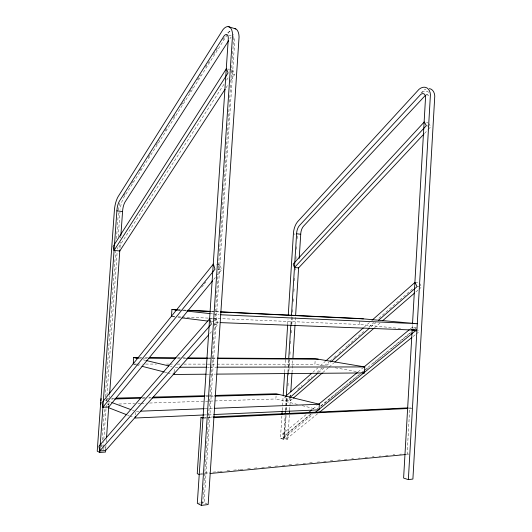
<?xml version="1.0" encoding="UTF-8"?>
<svg xmlns="http://www.w3.org/2000/svg" width="532" height="532" viewBox="0 0 532 532"><rect width="100%" height="100%" fill="white"/><g stroke="black" fill="none" stroke-linecap="round" stroke-linejoin="round"><path stroke-width="0.4" stroke-dasharray="2.66 2" d="M412.267 328.151L412.46 324.839M400.569 328.543L359.592 324.467L359.765 321.508M289.348 415.033L287.832 439.08L283.623 439.379L285.139 415.332M285.458 410.358L286.243 397.916M287.865 372.214L288.125 368.071M288.178 367.24L288.65 359.778M290.898 324.128L291.37 316.666M284.148 438.714L285.611 415.519M285.923 410.551L286.183 406.408M286.236 405.584L286.761 397.298M288.331 372.447L289.115 360.018M291.363 324.4L291.676 319.426M287.832 439.08L284.66 438.062L286.123 414.887M286.435 409.919L286.648 406.614M286.701 405.783L287.22 397.504M287.952 385.919L288.211 381.783M288.63 375.16L289.627 359.433M289.94 354.465L290.199 350.329M290.618 343.705L290.878 339.569M291.297 332.946L291.503 329.634M291.815 324.666L292.341 316.394M292.6 312.251L292.866 308.114M293.278 301.491L293.491 298.179M293.91 291.563L294.169 287.42M294.588 280.803L294.848 276.66M295.267 270.043L295.373 268.387M295.945 259.284L296.151 255.972M296.57 249.348L296.829 245.212M297.248 238.589L297.514 234.452M289.661 410.059L290.392 398.448M290.445 397.617L290.705 393.474M292.008 372.746L292.846 359.479M295.034 324.653L295.559 316.36M323.842 365.797L314.911 364.227L315.157 360.277M297.448 404.42L275.882 398.973L276.075 396.001M283.623 439.379L280.464 438.355L281.88 416.011M282.246 410.219L283.137 396.147M284.653 372.147L284.919 368.004M284.972 367.18L285.438 359.732M287.692 324.141L288.005 319.173M207.48 504.203L204.095 502.474L234.785 40.02A6.058 2.919 -76 0 0 233.408 36.568M174.13 372.061L174.403 368.064M202.725 503.924L210.113 392.942M210.167 392.111L210.772 383M210.825 382.169L211.43 373.058M211.49 372.234L229.398 103.042M229.452 102.217L230.057 93.107M230.11 92.275L230.715 83.165M230.775 82.34L231.38 73.23M231.433 72.399L233.641 39.268A10.075 4.815 -76 0 0 233.255 34.474M135.328 415.06L135.534 412.107M101.712 446.634L101.891 444.147M102.184 440.004L104.425 408.523M105.25 396.932L115.624 251.137M116.501 238.708L118.39 212.202M103.068 449.932L103.188 448.283M103.248 447.459L103.6 442.498M103.833 439.193L106.008 408.609M106.068 407.785L106.24 405.304M106.54 401.175L106.713 398.694M106.945 395.389L117.106 252.407M117.346 249.102L117.459 247.447M118.224 236.7L119.986 211.909M105.802 447.904L105.974 445.424M106.214 442.119L106.447 438.814M108.847 404.932L109.027 402.451M109.379 397.497L109.492 395.841M119.993 247.919L120.398 242.133M120.698 237.997L120.811 236.348M123.683 195.969L125.459 193.169M131.683 183.367L133.904 179.869M139.677 170.772L141.898 167.267M148.122 157.472L150.789 153.276M156.115 144.877L159.228 139.976M165 130.879L167.221 127.374M173.445 117.579L175.221 114.779M181.439 104.984L184.551 100.083M189.439 92.382L192.551 87.481M197.432 79.787L200.544 74.886M205.432 67.185L209.874 60.189M213.432 54.59L217.874 47.587M222.762 39.893L224.537 37.094M227.297 34.68L123.63 197.691A17.297 7.288 -83.4 0 0 120.225 209.169M223.906 84.322L118.835 246.968L119.401 249.368M226.605 80.133L228.86 76.648M231.566 72.458L232.923 70.364L230.043 69.586M225.987 87.847L228.248 84.375M230.961 80.212L234.579 74.66L232.923 70.364M228.188 33.283L229.312 31.681A14.038 6.756 -76 0 1 230.629 30.271M229.944 38.63L230.595 37.712A6.058 2.919 -76 0 1 231.167 37.107M201.655 287.194L203.756 284.62M204.275 283.975L205.851 282.046M217.914 267.237L220.009 264.657L221.625 269.817L217.402 274.944M213.704 279.433L215.287 277.511M214.755 320.849L216.398 318.987L218 324.387L214.143 328.716M209.734 333.664L211.942 331.19M420.965 93.067L423.352 90.626A11.551 7.874 -69.4 0 1 425.859 89.083M424.469 133.472L427.874 129.835M428.44 129.229L430.707 126.809L429.011 123.723M312.816 372.353L317.803 367.964M320.297 365.77L325.278 361.381M363.928 327.36L369.534 322.425M288.949 396.919L291.45 394.731M297.694 389.271L302.07 385.447M307.689 380.533L312.058 376.709M317.059 372.34L322.053 367.971M324.547 365.79L328.922 361.966M329.547 361.414L333.291 358.142M333.916 357.597L336.417 355.409M338.917 353.228L343.286 349.404M345.787 347.216L347.03 346.126M347.655 345.581L353.9 340.114M354.525 339.569L357.65 336.842M358.275 336.297L364.52 330.831M368.889 327.007L373.89 322.638M378.884 318.269L413.231 288.231M286.163 397.005L284.766 397.045L286.05 400.922L289.169 398.202M318.488 372.633L324.101 367.738M326.595 365.564L330.339 362.299M370.884 326.934L375.878 322.585M286.05 400.922L290.239 400.782L292.121 399.146M322.897 372.486L328.55 367.592M329.175 367.047L333.571 363.236M374.395 327.872L380.048 322.971M415.844 291.955L418.358 289.78M418.983 289.235L421.497 287.061L419.815 283.483M317.597 413.783L287.905 437.809L283.702 438.102L282.425 434.112L306.764 414.089M313.168 408.815L317.012 405.657M358.003 371.935L363.13 367.718M409.886 329.248L412.453 327.14L416.17 327.3M282.425 434.112L286.622 433.833L310.369 414.421M316.793 409.174L318.076 408.124M320.643 406.029L360.437 373.497M361.075 372.972L363.642 370.877M364.287 370.352L411.136 332.048M414.348 329.428L416.27 327.852M284.314 436.067L311.233 414.082M320.843 406.229L327.253 400.995M327.892 400.47L329.82 398.9M330.458 398.375L333.019 396.28M333.664 395.755L336.224 393.66M336.869 393.141L348.4 383.712M349.045 383.193L350.967 381.624M351.605 381.098L354.172 379.003M354.811 378.478L360.583 373.77M363.143 371.675L365.065 370.099M365.71 369.58L367.632 368.011M373.398 363.296L388.779 350.728M391.346 348.64L411.216 332.407M283.702 438.102L312.683 414.495M413.118 336.483L415.698 334.395M416.343 333.87L418.93 331.782L418.258 330.299M198.07 503.212L200.331 502.933M201.083 502.84L204.095 502.474M200.059 474.478L209.129 473.593M406.189 454.488L408.662 454.248M200.544 473.327L203.849 473.008M204.68 472.928L209.635 472.456M212.94 472.137L218.725 471.585M219.55 471.505L223.686 471.106M226.991 470.787L230.296 470.474M233.601 470.155L239.387 469.603M240.211 469.523L244.341 469.124M247.646 468.805L250.951 468.493M254.256 468.173L258.392 467.774M261.697 467.462L265.002 467.143M268.308 466.823L271.613 466.504M274.918 466.192L278.223 465.872M282.352 465.473L285.657 465.161M288.962 464.842L292.268 464.522M295.579 464.203L298.884 463.891M303.014 463.492L305.494 463.252M309.624 462.86L312.929 462.541M317.059 462.142L319.539 461.909M323.669 461.51L326.149 461.271M330.286 460.878L332.759 460.639M337.72 460.16L340.201 459.921M344.33 459.528L346.811 459.289M351.765 458.81L353.421 458.657M358.375 458.178L360.031 458.019M364.992 457.547L367.466 457.307M372.427 456.828L374.076 456.669M379.037 456.197L380.686 456.037M385.647 455.558L388.127 455.326M393.082 454.847L394.737 454.687M399.698 454.215L401.347 454.055M280.464 438.355L284.66 438.062M101.399 446.049L103.062 445.942M204.308 417.354L205.964 417.274M206.795 417.234L212.594 416.968M203.829 418.132L212.96 417.706M408.809 408.47L411.296 408.357M203.869 414.967L212.986 414.568M136.411 411.336L138.899 411.243M205.119 408.676L213.398 408.35M107.278 404.393L108.94 404.34M118.909 404.014L134.689 403.509M138.007 403.402L140.501 403.323M141.332 403.296L146.313 403.136M149.638 403.03L275.882 398.973M106.427 399.2L108.082 399.153M111.401 399.06L113.057 399.013M142.064 398.209L145.376 398.116M148.694 398.022L150.35 397.976M205.871 396.426L214.163 396.2M106.879 398.375L111.028 398.262M111.86 398.235L114.347 398.169M142.569 397.404L145.894 397.311M149.213 397.224L150.875 397.178M205.658 395.688L208.976 395.595M209.808 395.575L213.957 395.462M207.088 374.196L208.743 374.182M209.575 374.176L215.367 374.129M175.287 367.266L178.612 367.26M207.699 367.206L209.362 367.206M210.193 367.2L216.012 367.193M134.064 364.061L136.558 364.061M137.382 364.061L142.363 364.068M145.682 364.068L156.468 364.081M166.423 364.088L168.91 364.094M169.741 364.094L173.884 364.094M177.203 364.101L180.521 364.101M183.839 364.107L216.192 364.134M217.023 364.134L314.911 364.227M139.497 357.571L141.984 357.584M145.303 357.604L147.79 357.624M177.635 357.817L181.778 357.843M182.609 357.843L185.927 357.87M208.311 358.009L211.623 358.029M212.454 358.036L216.597 358.063M138.573 358.122L143.54 358.149M144.371 358.156L147.683 358.176M177.482 358.349L179.962 358.368M183.274 358.388L186.586 358.402M208.112 358.535L211.423 358.555M212.248 358.555L216.391 358.581M214.296 324.254L218 324.387M414.461 331.616L418.93 331.782M172.268 316.58L174.755 316.686M178.074 316.826L181.385 316.966M182.217 316.999L207.912 318.076M208.737 318.116L359.592 324.467M210.486 318.741L212.7 318.834M213.438 318.861L216.398 318.987M178.553 309.81L180.208 309.89M183.52 310.05L186.007 310.169M211.683 311.406L214.995 311.566M215.826 311.606L219.137 311.765M178.08 309.957L180.561 310.076M183.873 310.236L186.353 310.356M211.164 311.546L219.437 311.945M217.934 269.498L221.625 269.817M417.048 286.675L421.497 287.061M216.704 264.357L220.009 264.657M415.04 282.366L418.737 282.705M178.054 310.149L180.514 310.415M181.339 310.508L186.26 311.04M210.885 313.7L212.527 313.88M213.345 313.966L219.091 314.592M172.255 316.646L174.696 316.946M177.947 317.351L181.199 317.757M211.27 321.501L219.403 322.512M293.405 233.927L295.047 234.133M335.2 367.798L357.916 371.788M412.127 408.317L409.766 407.805L407.133 453.497L408.702 453.942M143.288 359.825L145.682 360.397M170.459 366.309L172.062 366.694M302.236 405.63L315.815 409.061M134.037 364.26L135.633 364.673M136.431 364.872L141.226 366.096M165.186 372.22L166.782 372.626M167.58 372.832L172.368 374.056M231.686 73.888L234.579 74.66M426.338 125.645L430.707 126.809M227.882 69.007L229.319 69.393M426.491 122.513L427.941 122.905M228.6 35.112L231.467 35.977M426.192 94.483L427.642 94.915M105.429 400.157L106.979 400.729M107.75 401.015L110.842 402.165M132.495 410.219L134.037 410.79M127.461 415.033L128.99 415.632M129.755 415.931L133.592 417.421M412.453 327.14L413.118 328.636M289.468 398.461L290.239 400.782M286.622 433.833L287.905 437.809M107.949 403.216L108.402 405.49M105.017 447.405L105.316 448.975M227.696 32.718A10.075 4.815 -76 0 1 230.549 31.521M118.53 210.187A14.218 5.945 -83.4 0 1 120.219 202.286M422.016 92.541A8.286 5.633 -69.5 0 1 428.998 92.794M426.332 95.029A4.988 3.398 -69.4 0 1 429.577 96.565"/><path stroke-width="0.8" d="M412.174 329.807L403.608 478.088L408.357 479.618L412.899 479.053L434.777 95.979A11.551 7.874 -69.4 0 0 429.417 88.598M412.506 324.008L425.58 96.811A5.007 3.391 -69.6 0 0 420.679 94.477L299.23 225.814A9.456 5.805 -82.4 0 0 296.663 232.836L291.423 315.835M408.357 479.618L430.421 94.663A11.604 7.86 -69.6 0 0 419.01 89.31L297.448 221.884A14.77 9.064 -82.4 0 0 293.471 232.817L288.271 315.037M299.21 258.319L300.78 233.368A9.416 5.825 -82.3 0 1 303.353 226.373L425.021 95.773A4.988 3.398 -69.4 0 1 425.667 95.328M217.023 374.116L364.407 372.932L364.766 366.92L315.257 358.694L217.428 358.069M285.245 413.67L285.405 411.183M286.342 396.26L287.812 373.045M288.703 358.947L290.851 324.952M289.448 413.371L289.608 410.884M290.805 391.818L291.955 373.57M292.899 358.648L294.987 325.484M295.612 315.536L298.638 267.443M214.788 395.442L276.214 393.766L319.353 404.247L319.007 409.866L213.811 414.528M281.987 414.355L282.193 411.043M283.19 395.323L284.6 372.972M285.491 358.901L287.639 324.972M174.077 372.866L173.971 374.462L206.263 374.202M203.477 417.387L200.996 417.507L197.239 473.646L199.234 474.557M234.632 28.588A14.038 6.756 -76 0 1 239.068 36.941L208.152 504.549L201.342 505.4L232.577 34.979A14.118 6.703 -76.1 0 0 222.901 29.732L117.958 196.9A17.383 7.215 -83.4 0 0 114.427 209.887L97.223 451.169L99.69 452.453L105.509 452.04L105.682 449.56M99.69 452.453L116.967 209.761A11.125 4.622 -83.4 0 1 119.248 201.409L224.172 35.79A6.098 2.893 -76.1 0 1 228.328 38.098L197.312 503.305L201.342 505.4M120.87 235.516L122.646 210.486A11.072 4.668 -83.4 0 1 124.94 202.18L228.6 40.725M135.228 416.536L135.121 418.019L203.869 414.967M171.444 316.547L171.922 309.491L177.721 309.77M100.634 404.606L100.794 402.325M100.907 400.809L101.067 398.534M106.506 437.989L108.734 406.588M109.612 394.192L119.813 250.392M133.239 364.061L133.692 357.531L138.666 357.564M114.067 250.432L228.075 72.931L226.439 68.615L113.15 246.409L114.067 250.432L119.773 250.971L225.083 89.236M102.909 407.213L214.988 269.245L213.392 264.058L102.018 402.631L102.909 407.213L108.701 407.013L212.654 280.716M99.79 450.95L211.33 324.148L209.748 318.708L98.912 446.215L99.79 450.95L105.609 450.544L208.637 334.901M294.475 267.496L426.338 125.645L424.303 121.928L293.172 264.025L294.475 267.496L298.605 267.889L423.904 134.077M285.391 396.5L311.566 373.451M325.903 360.829L363.303 327.912M372.028 320.231L415.04 282.366L417.048 286.675L378.372 320.404M289.787 397.663L317.863 373.178M330.964 361.753L369.64 328.025M293.378 398.062L322.266 373.032M334.828 362.146L373.77 328.41M382.561 320.796L414.588 293.046M308.686 412.506L311.885 409.873M318.296 404.599L357.364 372.46M363.768 367.186L409.248 329.774M315.263 412.4L414.461 331.616L413.457 329.381M319.533 412.214L411.828 337.527M209.954 473.513L405.364 454.567M213.418 416.928L408.111 407.884M213.784 417.667L407.978 408.51M140.554 411.176L204.295 408.702M214.223 408.323L319.353 404.247M114.713 398.967L140.401 398.255M152.006 397.929L204.215 396.473M214.988 396.174L278.801 394.398M116.009 398.129L141.738 397.424M153.362 397.111L204.827 395.708M179.444 367.26L206.868 367.206M216.843 367.193L364.766 366.92M149.445 357.63L175.972 357.803M187.583 357.876L207.48 358.003M136.092 358.103L138.573 358.122M148.508 358.176L175.826 358.342M186.586 358.402L207.28 358.528M217.216 358.588L318.209 359.186M220.215 322.611L416.962 330.179L411.223 329.607M220.733 314.764L417.327 323.722L359.945 318.555L220.793 311.845M187.663 310.249L210.027 311.326M174.775 309.797L177.256 309.917M188.009 310.435L210.34 311.506M220.261 311.985L363.349 318.861M171.922 309.491L177.236 310.063M187.084 311.127L210.067 313.614M182.011 317.857L208.019 321.095M116.894 210.832L122.573 211.556M296.61 233.748L300.726 234.273M362.784 372.646L364.407 372.932M133.692 357.531L137.688 358.488M146.48 360.583L168.863 365.93M142.024 366.302L164.381 372.014M228.188 26.6L235.829 28.947M200.996 417.507L202.998 418.172M111.614 402.458L130.945 409.64M108.295 407.585L126.689 414.741"/></g></svg>
